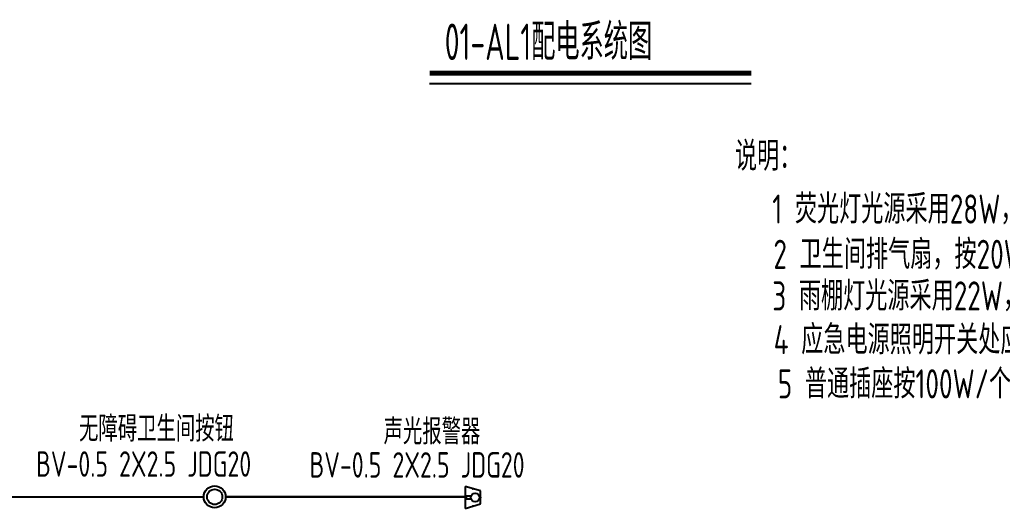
# Model space of a CAD drawing. Extents: x 6250600 to 6678662, y -692028 to -290561.
# Drawn here: x 6369408 to 6382911, y -362785 to -356074 of the extents above; entities that cross this region are included whole.
import ezdxf
from ezdxf.enums import TextEntityAlignment as Align

# ---------------------------------------------------------------- set-up
doc = ezdxf.new("R2010")
doc.units = 0
doc.header["$LTSCALE"] = 1000
doc.header["$MEASUREMENT"] = 0
doc.layers.get('0').update_dxf_attribs({"linetype": 'CONTINUOUS'})
for name, color, linetype in [('DIM_SYMB', 3, 'CONTINUOUS'), ('EQUIP-消防', 3, 'CONTINUOUS'), ('EQUIP-照明', 3, 'CONTINUOUS'), ('TEL_TEXT', 7, 'CONTINUOUS')]:
    doc.layers.add(name, color=color, linetype=linetype)
doc.styles.add('_TEL_DIM', font='sceie.shx', dxfattribs={"width": 0.8, "height": 3.5, "bigfont": 'sceic.shx'})
doc.styles.add('AHD', font='sceie.shx', dxfattribs={"width": 0.7, "bigfont": 'sceic.shx'})
doc.styles.add('SCEI', font='sceie.shx', dxfattribs={"width": 0.8, "height": 400, "bigfont": 'sceic.shx'})
doc.styles.get("Standard").update_dxf_attribs({"font": 'GBENOR', "bigfont": 'GBCBIG'})

# ---------------------------------------------------------------- blocks, each defined once
blk = doc.blocks.new('$equip$00001231')
for radius in [0.5, 0.35]:
    blk.add_circle((0, 0), radius)
at = {"layer": 'EQUIP-照明', "flags": 9}
blk.add_attdef('A', (0, 0), '', height=0.00002, dxfattribs=at)
blk = doc.blocks.new('$equip$00001944')
for p, q in [((-0.3, 0.35), (-0.5, -0.35)), ((0.3, 0.35), (-0.3, 0.35)), ((0.5, -0.35), (0.3, 0.35)), ((-0.5, -0.35), (0.5, -0.35)), ((-0.073, -0.298), (-0.073, -0.084)), ((0.077, -0.298), (-0.073, -0.298)), ((0.077, -0.084), (0.077, -0.298))]:
    blk.add_line(p, q)
blk.add_circle((0.002, 0.102), 0.2)
for p in [(-0.4, 0), (0, 0.35), (0.4, 0), (0, -0.35)]:
    blk.add_point(p)
at = {"layer": 'TEL_TEXT', "style": '_TEL_DIM', "flags": 1}
blk.add_attdef('A', text='', height=0.00002, dxfattribs=at).set_placement((0, 0), align=Align.MIDDLE_CENTER)

msp = doc.modelspace()

# ---------------------------------------------------------------- linework, layer by layer
at = {"color": 3, "const_width": 31.1}
msp.add_lwpolyline([(6369140.8, -362628.7), (6371941, -362628.7)], dxfattribs=at)
at = {"color": 3, "const_width": 31.1, "elevation": 0}
msp.add_lwpolyline([(6372238.1, -362627.5), (6375531.5, -362627.5)], dxfattribs=at)
at = {"layer": 'DIM_SYMB', "color": 2, "const_width": 70}
msp.add_lwpolyline([(6375040.5, -356809.3), (6379461.9, -356809.3)], dxfattribs=at)
at = {"layer": 'DIM_SYMB', "color": 2}
msp.add_lwpolyline([(6375040.5, -356949.3), (6379461.9, -356949.3)], dxfattribs=at)

# ---------------------------------------------------------------- block references
at = {"layer": 'EQUIP-消防', "xscale": 300, "yscale": 300, "zscale": 300, "rotation": 270}
msp.add_blockref('$equip$00001944', (6375636.3, -362634.8, 0), dxfattribs=at)
at = {"layer": 'EQUIP-照明', "xscale": 300, "yscale": 300, "zscale": 300}
msp.add_blockref('$equip$00001231', (6372088.1, -362627.5, 0), dxfattribs=at)

# ---------------------------------------------------------------- texts
at = {"color": 2, "style": 'AHD', "width": 0.7}
msp.add_text('01-AL1配电系统图', height=500, dxfattribs=at).set_placement((6375248.7, -356628.6))
at = {"style": 'SCEI', "width": 0.8}
for s, p in [('说明：', (6379237, -358147.7)), ('1 荧光灯光源采用28W，计入镇流器损耗后，按31W计。', (6379750.6, -358874.9)), ('2 卫生间排气扇，按20W/个计。', (6379765.4, -359496.6)), ('3 雨棚灯光源采用22W，计入镇流器损耗后，按25W计。', (6379750.1, -360067.9)), ('4 应急电源照明开关处应用红字标注“消防电源”。 ', (6379769.5, -360669)), ('5 普通插座按100W/个计。', (6379825.6, -361274.9))]:
    msp.add_text(s, height=400, dxfattribs=at).set_placement(p)
at = {"layer": 'TEL_TEXT', "style": 'SCEI', "width": 0.8}
for s, p in [('无障碍卫生间按钮', (6370224.8, -361868)), ('声光报警器', (6374408.6, -361906.7)), ('BV-0.5 2X2.5 JDG20 ', (6369634.5, -362351.3)), ('BV-0.5 2X2.5 JDG20 ', (6373391, -362363.3))]:
    msp.add_text(s, height=350, dxfattribs=at).set_placement(p)

doc.saveas('drawing.dxf')
